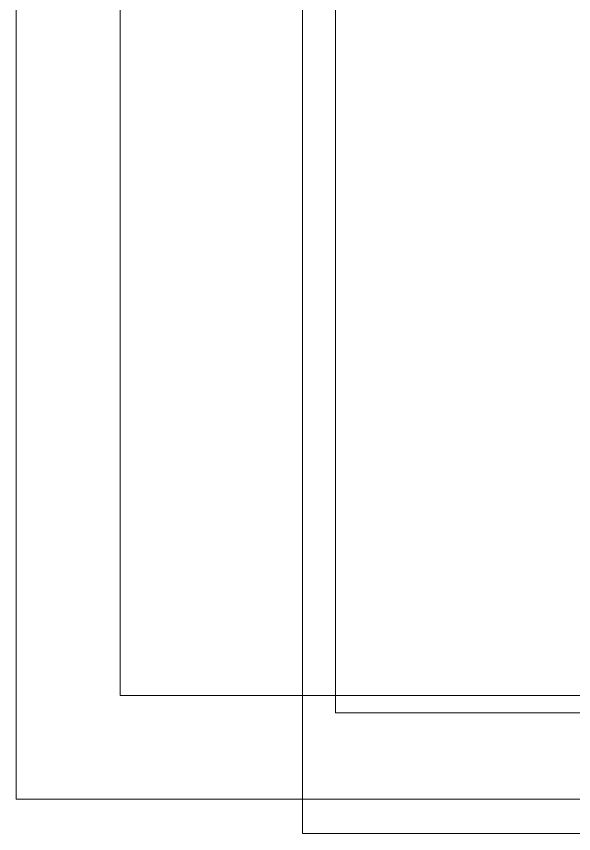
# Model space of a CAD drawing. Header units: millimetres. Extents: x -217779 to 263180, y 55413 to 130161.
# Drawn here: x -207877.3 to -207608.6, y 100500.7 to 100894.6 of the extents above; entities that cross this region are included whole.
import ezdxf

# ---------------------------------------------------------------- set-up
doc = ezdxf.new("R2010")
doc.units = ezdxf.units.MM
doc.layers.add('ТХ_ВК_оборуд.пищеблок', color=250, linetype='Continuous')
doc.layers.add('ТХ_пищеблок', color=30, linetype='Continuous', lineweight=20)

msp = doc.modelspace()

# ---------------------------------------------------------------- linework, layer by layer
at = {"layer": 'ТХ_ВК_оборуд.пищеблок', "lineweight": 0}
for points in [[(-207739.34, 100500.68), (-207739.34, 101080.67), (-206959.35, 101080.67), (-206959.35, 100500.68)], [(-207739.34, 100500.68), (-207739.34, 101080.67), (-206959.35, 101080.67), (-206959.35, 100500.68)], [(-207723.46, 100558.92), (-207723.46, 101064.79), (-206975.23, 101064.79), (-206975.23, 100558.92)], [(-207723.46, 100558.92), (-207723.46, 101064.79), (-206975.23, 101064.79), (-206975.23, 100558.92)]]:
    msp.add_lwpolyline(points, close=True, dxfattribs=at)
at = {"layer": 'ТХ_пищеблок', "color": 132, "lineweight": 0, "elevation": -38.25}
for points in [[(-207877.31, 101120.84), (-207877.31, 100517.32), (-206876.73, 100517.32), (-206876.73, 101120.84)], [(-207827.31, 101070.84), (-207827.31, 100567.32), (-206926.73, 100567.32), (-206926.73, 101070.84)]]:
    msp.add_lwpolyline(points, close=True, dxfattribs=at)

doc.saveas('drawing.dxf')
